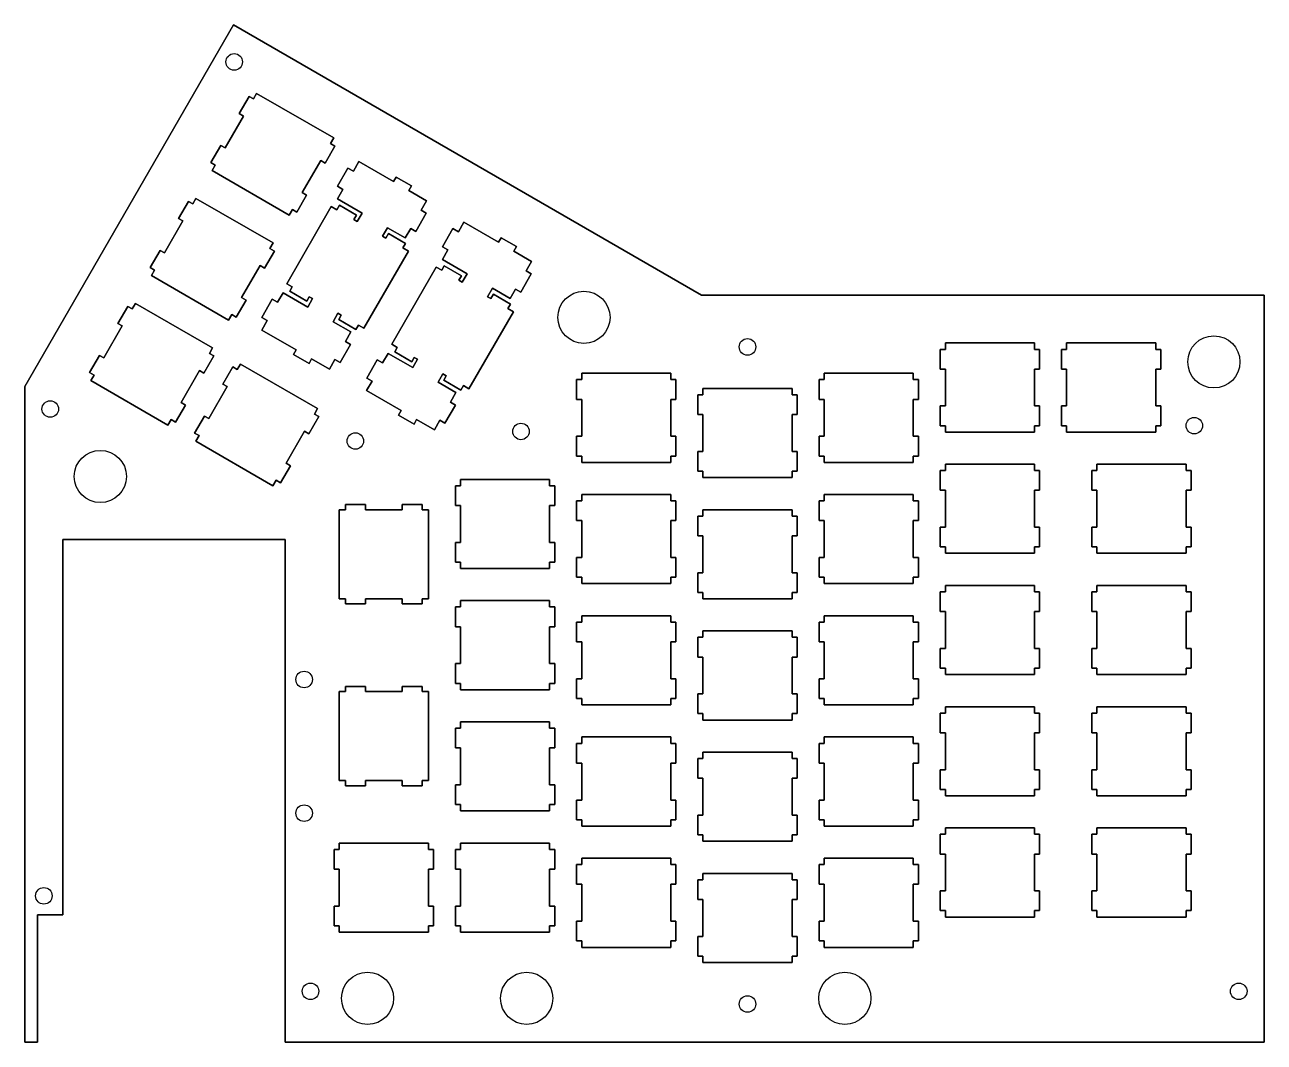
# Model space of a CAD drawing. Header units: millimetres. Extents: x -401 to 1, y -157 to 3.
# Drawn here: x -193.9 to 0.9, y -156.9 to 3 of the extents above; entities that cross this region are included whole.
import ezdxf

# ---------------------------------------------------------------- set-up
doc = ezdxf.new("R2010")
doc.units = ezdxf.units.MM
doc.layers.get('0').update_dxf_attribs({"linetype": 'CONTINUOUS'})

msp = doc.modelspace()

# ---------------------------------------------------------------- linework, layer by layer
for points in [[(-191.8672, -156.896), (-191.8672, -136.896), (-187.8672, -136.896), (-187.8672, -77.9065), (-152.97, -77.9065), (-152.97, -156.896), (0.9058, -156.896), (0.9058, -39.5012), (-87.4979, -39.5012), (-161.0591, 2.97), (-193.8672, -53.8551), (-193.8672, -156.896)], [(-152.97, -77.9065), (-187.8672, -77.9065), (-187.8672, -136.896), (-191.8672, -136.896), (-191.8672, -156.896), (-193.8672, -156.896), (-193.8672, -53.8551), (-161.0591, 2.97), (-87.4979, -39.5012), (0.9058, -39.5012), (0.9058, -156.896), (-152.97, -156.896)], [(-157.438, -7.8107), (-145.314, -14.8112), (-145.813, -15.6779), (-145.12, -16.0776), (-146.67, -18.762), (-147.363, -18.361), (-150.264, -23.3839), (-149.571, -23.7849), (-151.12, -26.4694), (-151.813, -26.0697), (-152.313, -26.9351), (-164.439, -19.9361), (-163.938, -19.0693), (-164.63, -18.6697), (-163.081, -15.9839), (-162.388, -16.3849), (-159.489, -11.3619), (-160.181, -10.9609), (-158.63, -8.2779), (-157.938, -8.6775)], [(-145.314, -14.8112), (-157.438, -7.8107), (-157.938, -8.6775), (-158.63, -8.2779), (-160.181, -10.9609), (-159.489, -11.3619), (-162.388, -16.3849), (-163.081, -15.9839), (-164.63, -18.6697), (-163.938, -19.0693), (-164.439, -19.9361), (-152.313, -26.9351), (-151.813, -26.0697), (-151.12, -26.4694), (-149.571, -23.7849), (-150.264, -23.3839), (-147.363, -18.361), (-146.67, -18.762), (-145.12, -16.0776), (-145.813, -15.6779)], [(-141.366, -18.5333), (-135.937, -21.6683), (-135.523, -20.9544), (-133.098, -22.3545), (-133.511, -23.0684), (-130.714, -24.6834), (-131.577, -26.1772), (-130.78, -26.6375), (-132.43, -29.4955), (-133.226, -29.0353), (-134.09, -30.5291), (-136.886, -28.914), (-137.65, -30.2355), (-137.13, -30.536), (-136.729, -29.8428), (-134.045, -31.3931), (-134.444, -32.0849), (-133.579, -32.5851), (-140.578, -44.7089), (-141.444, -44.2087), (-141.844, -44.9019), (-144.53, -43.3532), (-144.129, -42.66), (-144.648, -42.3594), (-145.412, -43.6809), (-142.615, -45.2949), (-143.476, -46.7886), (-142.679, -47.2489), (-144.329, -50.1068), (-145.127, -49.6464), (-145.989, -51.1404), (-148.787, -49.5254), (-149.199, -50.2405), (-151.624, -48.8403), (-151.212, -48.1252), (-156.641, -44.9901), (-155.779, -43.4964), (-156.628, -43.0057), (-154.977, -40.1479), (-154.128, -40.6382), (-153.267, -39.146), (-149.396, -41.3798), (-148.632, -40.0597), (-149.152, -39.7591), (-149.553, -40.4523), (-152.236, -38.9019), (-151.836, -38.209), (-152.703, -37.7102), (-145.703, -25.586), (-144.836, -26.0849), (-144.436, -25.3917), (-141.752, -26.942), (-142.153, -27.6365), (-141.633, -27.9356), (-140.87, -26.614), (-144.741, -24.3789), (-143.878, -22.8851), (-144.727, -22.3959), (-143.077, -19.5378), (-142.229, -20.027)], [(-135.937, -21.6683), (-141.366, -18.5333), (-142.229, -20.027), (-143.077, -19.5378), (-144.727, -22.3959), (-143.878, -22.8851), (-144.741, -24.3789), (-140.87, -26.614), (-141.633, -27.9356), (-142.153, -27.6365), (-141.752, -26.942), (-144.436, -25.3917), (-144.836, -26.0849), (-145.703, -25.586), (-152.703, -37.7102), (-151.836, -38.209), (-152.236, -38.9019), (-149.553, -40.4523), (-149.152, -39.7591), (-148.632, -40.0597), (-149.396, -41.3798), (-153.267, -39.146), (-154.128, -40.6382), (-154.977, -40.1479), (-156.628, -43.0057), (-155.779, -43.4964), (-156.641, -44.9901), (-151.212, -48.1252), (-151.624, -48.8403), (-149.199, -50.2405), (-148.787, -49.5254), (-145.989, -51.1404), (-145.127, -49.6464), (-144.329, -50.1068), (-142.679, -47.2489), (-143.476, -46.7886), (-142.615, -45.2949), (-145.412, -43.6809), (-144.648, -42.3594), (-144.129, -42.66), (-144.53, -43.3532), (-141.844, -44.9019), (-141.444, -44.2087), (-140.578, -44.7089), (-133.579, -32.5851), (-134.444, -32.0849), (-134.045, -31.3931), (-136.729, -29.8428), (-137.13, -30.536), (-137.65, -30.2355), (-136.886, -28.914), (-134.09, -30.5291), (-133.226, -29.0353), (-132.43, -29.4955), (-130.78, -26.6375), (-131.577, -26.1772), (-130.714, -24.6834), (-133.511, -23.0684), (-133.098, -22.3545), (-135.523, -20.9544)], [(-166.963, -24.3086), (-154.839, -31.309), (-155.338, -32.1744), (-154.645, -32.5741), (-156.195, -35.2599), (-156.888, -34.8589), (-159.789, -39.8819), (-159.096, -40.283), (-160.645, -42.9673), (-161.338, -42.5676), (-161.838, -43.4329), (-173.964, -36.4338), (-173.463, -35.5671), (-174.155, -35.1675), (-172.606, -32.4817), (-171.913, -32.8827), (-169.014, -27.8598), (-169.706, -27.4588), (-168.155, -24.7744), (-167.463, -25.174)], [(-154.839, -31.309), (-166.963, -24.3086), (-167.463, -25.174), (-168.155, -24.7744), (-169.706, -27.4588), (-169.014, -27.8598), (-171.913, -32.8827), (-172.606, -32.4817), (-174.155, -35.1675), (-173.463, -35.5671), (-173.964, -36.4338), (-161.838, -43.4329), (-161.338, -42.5676), (-160.645, -42.9673), (-159.096, -40.283), (-159.789, -39.8819), (-156.888, -34.8589), (-156.195, -35.2599), (-154.645, -32.5741), (-155.338, -32.1744)], [(-124.868, -28.0583), (-119.439, -31.1933), (-119.025, -30.4794), (-116.601, -31.8795), (-117.013, -32.5934), (-114.216, -34.2084), (-115.079, -35.7022), (-114.282, -36.1625), (-115.933, -39.0204), (-116.728, -38.5604), (-117.592, -40.054), (-120.388, -38.439), (-121.152, -39.7605), (-120.632, -40.0611), (-120.231, -39.3679), (-117.547, -40.918), (-117.946, -41.6098), (-117.081, -42.11), (-124.08, -54.2339), (-124.947, -53.7337), (-125.347, -54.4269), (-128.032, -52.8782), (-127.631, -52.185), (-128.151, -51.8844), (-128.914, -53.2059), (-126.115, -54.8199), (-126.978, -56.3136), (-126.183, -56.7739), (-127.832, -59.6318), (-128.629, -59.1714), (-129.492, -60.6654), (-132.289, -59.0504), (-132.701, -59.7655), (-135.125, -58.3653), (-134.713, -57.6502), (-140.144, -54.5151), (-139.281, -53.0214), (-140.13, -52.5307), (-138.479, -49.6729), (-137.63, -50.1632), (-136.769, -48.671), (-132.898, -50.9048), (-132.135, -49.5847), (-132.654, -49.2841), (-133.055, -49.9773), (-135.739, -48.4269), (-135.34, -47.734), (-136.205, -47.2352), (-129.205, -35.111), (-128.339, -35.6097), (-127.94, -34.9167), (-125.254, -36.467), (-125.655, -37.1602), (-125.136, -37.4608), (-124.372, -36.1389), (-128.243, -33.9039), (-127.38, -32.4101), (-128.229, -31.9209), (-126.58, -29.0628), (-125.731, -29.552)], [(-119.439, -31.1933), (-124.868, -28.0583), (-125.731, -29.552), (-126.58, -29.0628), (-128.229, -31.9209), (-127.38, -32.4101), (-128.243, -33.9039), (-124.372, -36.1389), (-125.136, -37.4608), (-125.655, -37.1602), (-125.254, -36.467), (-127.94, -34.9167), (-128.339, -35.6097), (-129.205, -35.111), (-136.205, -47.2352), (-135.34, -47.734), (-135.739, -48.4269), (-133.055, -49.9773), (-132.654, -49.2841), (-132.135, -49.5847), (-132.898, -50.9048), (-136.769, -48.671), (-137.63, -50.1632), (-138.479, -49.6729), (-140.13, -52.5307), (-139.281, -53.0214), (-140.144, -54.5151), (-134.713, -57.6502), (-135.125, -58.3653), (-132.701, -59.7655), (-132.289, -59.0504), (-129.492, -60.6654), (-128.629, -59.1714), (-127.832, -59.6318), (-126.183, -56.7739), (-126.978, -56.3136), (-126.115, -54.8199), (-128.914, -53.2059), (-128.151, -51.8844), (-127.631, -52.185), (-128.032, -52.8782), (-125.347, -54.4269), (-124.947, -53.7337), (-124.08, -54.2339), (-117.081, -42.11), (-117.946, -41.6098), (-117.547, -40.918), (-120.231, -39.3679), (-120.632, -40.0611), (-121.152, -39.7605), (-120.388, -38.439), (-117.592, -40.054), (-116.728, -38.5604), (-115.933, -39.0204), (-114.282, -36.1625), (-115.079, -35.7022), (-114.216, -34.2084), (-117.013, -32.5934), (-116.601, -31.8795), (-119.025, -30.4794)], [(-176.488, -40.8065), (-164.364, -47.807), (-164.863, -48.6724), (-164.17, -49.0721), (-165.72, -51.7578), (-166.413, -51.3567), (-169.314, -56.3809), (-168.621, -56.7806), (-170.17, -59.4653), (-170.863, -59.0656), (-171.363, -59.9309), (-183.489, -52.9318), (-182.988, -52.0651), (-183.68, -51.6654), (-182.131, -48.9811), (-181.438, -49.3808), (-178.539, -44.3576), (-179.231, -43.9579), (-177.68, -41.2722), (-176.988, -41.6719)], [(-164.364, -47.807), (-176.488, -40.8065), (-176.988, -41.6719), (-177.68, -41.2722), (-179.231, -43.9579), (-178.539, -44.3576), (-181.438, -49.3808), (-182.131, -48.9811), (-183.68, -51.6654), (-182.988, -52.0651), (-183.489, -52.9318), (-171.363, -59.9309), (-170.863, -59.0656), (-170.17, -59.4653), (-168.621, -56.7806), (-169.314, -56.3809), (-166.413, -51.3567), (-165.72, -51.7578), (-164.17, -49.0721), (-164.863, -48.6724)], [(-35.1937, -47.027), (-35.1937, -48.0261), (-34.3945, -48.0261), (-34.3945, -51.1267), (-35.1937, -51.1267), (-35.1937, -56.9267), (-34.3945, -56.9267), (-34.3945, -60.0258), (-35.1937, -60.0258), (-35.1937, -61.0263), (-49.1931, -61.0263), (-49.1931, -60.0258), (-49.9939, -60.0258), (-49.9939, -56.9267), (-49.1931, -56.9267), (-49.1931, -51.1267), (-49.9939, -51.1267), (-49.9939, -48.0261), (-49.1931, -48.0261), (-49.1931, -47.027)], [(-35.1937, -48.0261), (-35.1937, -47.027), (-49.1931, -47.027), (-49.1931, -48.0261), (-49.9939, -48.0261), (-49.9939, -51.1267), (-49.1931, -51.1267), (-49.1931, -56.9267), (-49.9939, -56.9267), (-49.9939, -60.0258), (-49.1931, -60.0258), (-49.1931, -61.0263), (-35.1937, -61.0263), (-35.1937, -60.0258), (-34.3945, -60.0258), (-34.3945, -56.9267), (-35.1937, -56.9267), (-35.1937, -51.1267), (-34.3945, -51.1267), (-34.3945, -48.0261)], [(-16.1437, -47.027), (-16.1437, -48.0261), (-15.3431, -48.0261), (-15.3431, -51.1267), (-16.1437, -51.1267), (-16.1437, -56.9267), (-15.3431, -56.9267), (-15.3431, -60.0258), (-16.1437, -60.0258), (-16.1437, -61.0263), (-30.1446, -61.0263), (-30.1446, -60.0258), (-30.9438, -60.0258), (-30.9438, -56.9267), (-30.1446, -56.9267), (-30.1446, -51.1267), (-30.9438, -51.1267), (-30.9438, -48.0261), (-30.1446, -48.0261), (-30.1446, -47.027)], [(-16.1437, -48.0261), (-16.1437, -47.027), (-30.1446, -47.027), (-30.1446, -48.0261), (-30.9438, -48.0261), (-30.9438, -51.1267), (-30.1446, -51.1267), (-30.1446, -56.9267), (-30.9438, -56.9267), (-30.9438, -60.0258), (-30.1446, -60.0258), (-30.1446, -61.0263), (-16.1437, -61.0263), (-16.1437, -60.0258), (-15.3431, -60.0258), (-15.3431, -56.9267), (-16.1437, -56.9267), (-16.1437, -51.1267), (-15.3431, -51.1267), (-15.3431, -48.0261)], [(-159.99, -50.3315), (-147.865, -57.332), (-148.365, -58.1974), (-147.673, -58.5971), (-149.224, -61.2828), (-149.915, -60.8817), (-152.816, -65.9059), (-152.123, -66.3056), (-153.673, -68.9903), (-154.365, -68.5906), (-154.865, -69.4559), (-166.991, -62.4568), (-166.49, -61.5901), (-167.184, -61.1904), (-165.633, -58.5061), (-164.94, -58.9058), (-162.041, -53.8826), (-162.734, -53.4829), (-161.183, -50.7972), (-160.491, -51.1969)], [(-147.865, -57.332), (-159.99, -50.3315), (-160.491, -51.1969), (-161.183, -50.7972), (-162.734, -53.4829), (-162.041, -53.8826), (-164.94, -58.9058), (-165.633, -58.5061), (-167.184, -61.1904), (-166.49, -61.5901), (-166.991, -62.4568), (-154.865, -69.4559), (-154.365, -68.5906), (-153.673, -68.9903), (-152.123, -66.3056), (-152.816, -65.9059), (-149.915, -60.8817), (-149.224, -61.2828), (-147.673, -58.5971), (-148.365, -58.1974)], [(-92.3452, -51.7881), (-92.3452, -52.7886), (-91.5444, -52.7886), (-91.5444, -55.8878), (-92.3452, -55.8878), (-92.3452, -61.6878), (-91.5444, -61.6878), (-91.5444, -64.7883), (-92.3452, -64.7883), (-92.3452, -65.7888), (-106.345, -65.7888), (-106.345, -64.7883), (-107.144, -64.7883), (-107.144, -61.6878), (-106.345, -61.6878), (-106.345, -55.8878), (-107.144, -55.8878), (-107.144, -52.7886), (-106.345, -52.7886), (-106.345, -51.7881)], [(-92.3452, -52.7886), (-92.3452, -51.7881), (-106.345, -51.7881), (-106.345, -52.7886), (-107.144, -52.7886), (-107.144, -55.8878), (-106.345, -55.8878), (-106.345, -61.6878), (-107.144, -61.6878), (-107.144, -64.7883), (-106.345, -64.7883), (-106.345, -65.7888), (-92.3452, -65.7888), (-92.3452, -64.7883), (-91.5444, -64.7883), (-91.5444, -61.6878), (-92.3452, -61.6878), (-92.3452, -55.8878), (-91.5444, -55.8878), (-91.5444, -52.7886)], [(-54.2452, -51.7881), (-54.2452, -52.7886), (-53.4444, -52.7886), (-53.4444, -55.8878), (-54.2452, -55.8878), (-54.2452, -61.6878), (-53.4444, -61.6878), (-53.4444, -64.7883), (-54.2452, -64.7883), (-54.2452, -65.7888), (-68.2445, -65.7888), (-68.2445, -64.7883), (-69.0439, -64.7883), (-69.0439, -61.6878), (-68.2445, -61.6878), (-68.2445, -55.8878), (-69.0439, -55.8878), (-69.0439, -52.7886), (-68.2445, -52.7886), (-68.2445, -51.7881)], [(-54.2452, -52.7886), (-54.2452, -51.7881), (-68.2445, -51.7881), (-68.2445, -52.7886), (-69.0439, -52.7886), (-69.0439, -55.8878), (-68.2445, -55.8878), (-68.2445, -61.6878), (-69.0439, -61.6878), (-69.0439, -64.7883), (-68.2445, -64.7883), (-68.2445, -65.7888), (-54.2452, -65.7888), (-54.2452, -64.7883), (-53.4444, -64.7883), (-53.4444, -61.6878), (-54.2452, -61.6878), (-54.2452, -55.8878), (-53.4444, -55.8878), (-53.4444, -52.7886)], [(-73.2952, -54.1694), (-73.2952, -55.1699), (-72.4944, -55.1699), (-72.4944, -58.269), (-73.2952, -58.269), (-73.2952, -64.0704), (-72.4944, -64.0704), (-72.4944, -67.1696), (-73.2952, -67.1696), (-73.2952, -68.1687), (-87.2945, -68.1687), (-87.2945, -67.1696), (-88.0939, -67.1696), (-88.0939, -64.0704), (-87.2945, -64.0704), (-87.2945, -58.269), (-88.0939, -58.269), (-88.0939, -55.1699), (-87.2945, -55.1699), (-87.2945, -54.1694)], [(-73.2952, -55.1699), (-73.2952, -54.1694), (-87.2945, -54.1694), (-87.2945, -55.1699), (-88.0939, -55.1699), (-88.0939, -58.269), (-87.2945, -58.269), (-87.2945, -64.0704), (-88.0939, -64.0704), (-88.0939, -67.1696), (-87.2945, -67.1696), (-87.2945, -68.1687), (-73.2952, -68.1687), (-73.2952, -67.1696), (-72.4944, -67.1696), (-72.4944, -64.0704), (-73.2952, -64.0704), (-73.2952, -58.269), (-72.4944, -58.269), (-72.4944, -55.1699)], [(-35.1951, -66.077), (-35.1951, -67.0761), (-34.3945, -67.0761), (-34.3945, -70.1767), (-35.1951, -70.1767), (-35.1951, -75.9767), (-34.3945, -75.9767), (-34.3945, -79.0758), (-35.1951, -79.0758), (-35.1951, -80.0763), (-49.1945, -80.0763), (-49.1945, -79.0758), (-49.9939, -79.0758), (-49.9939, -75.9767), (-49.1945, -75.9767), (-49.1945, -70.1767), (-49.9939, -70.1767), (-49.9939, -67.0761), (-49.1945, -67.0761), (-49.1945, -66.077)], [(-35.1951, -67.0761), (-35.1951, -66.077), (-49.1945, -66.077), (-49.1945, -67.0761), (-49.9939, -67.0761), (-49.9939, -70.1767), (-49.1945, -70.1767), (-49.1945, -75.9767), (-49.9939, -75.9767), (-49.9939, -79.0758), (-49.1945, -79.0758), (-49.1945, -80.0763), (-35.1951, -80.0763), (-35.1951, -79.0758), (-34.3945, -79.0758), (-34.3945, -75.9767), (-35.1951, -75.9767), (-35.1951, -70.1767), (-34.3945, -70.1767), (-34.3945, -67.0761)], [(-11.3798, -66.077), (-11.3798, -67.0761), (-10.582, -67.0761), (-10.582, -70.1767), (-11.3798, -70.1767), (-11.3798, -75.9767), (-10.582, -75.9767), (-10.582, -79.0758), (-11.3798, -79.0758), (-11.3798, -80.0763), (-25.3821, -80.0763), (-25.3821, -79.0758), (-26.1813, -79.0758), (-26.1813, -75.9767), (-25.3821, -75.9767), (-25.3821, -70.1767), (-26.1813, -70.1767), (-26.1813, -67.0761), (-25.3821, -67.0761), (-25.3821, -66.077)], [(-11.3798, -67.0761), (-11.3798, -66.077), (-25.3821, -66.077), (-25.3821, -67.0761), (-26.1813, -67.0761), (-26.1813, -70.1767), (-25.3821, -70.1767), (-25.3821, -75.9767), (-26.1813, -75.9767), (-26.1813, -79.0758), (-25.3821, -79.0758), (-25.3821, -80.0763), (-11.3798, -80.0763), (-11.3798, -79.0758), (-10.582, -79.0758), (-10.582, -75.9767), (-11.3798, -75.9767), (-11.3798, -70.1767), (-10.582, -70.1767), (-10.582, -67.0761)], [(-111.395, -68.4569), (-111.395, -69.4574), (-110.594, -69.4574), (-110.594, -72.5579), (-111.395, -72.5579), (-111.395, -78.3579), (-110.594, -78.3579), (-110.594, -81.4571), (-111.395, -81.4571), (-111.395, -82.4576), (-125.395, -82.4576), (-125.395, -81.4571), (-126.194, -81.4571), (-126.194, -78.3579), (-125.395, -78.3579), (-125.395, -72.5579), (-126.194, -72.5579), (-126.194, -69.4574), (-125.395, -69.4574), (-125.395, -68.4569)], [(-111.395, -69.4574), (-111.395, -68.4569), (-125.395, -68.4569), (-125.395, -69.4574), (-126.194, -69.4574), (-126.194, -72.5579), (-125.395, -72.5579), (-125.395, -78.3579), (-126.194, -78.3579), (-126.194, -81.4571), (-125.395, -81.4571), (-125.395, -82.4576), (-111.395, -82.4576), (-111.395, -81.4571), (-110.594, -81.4571), (-110.594, -78.3579), (-111.395, -78.3579), (-111.395, -72.5579), (-110.594, -72.5579), (-110.594, -69.4574)], [(-92.3452, -70.8381), (-92.3452, -71.8386), (-91.5444, -71.8386), (-91.5444, -74.9378), (-92.3452, -74.9378), (-92.3452, -80.7378), (-91.5444, -80.7378), (-91.5444, -83.8383), (-92.3452, -83.8383), (-92.3452, -84.8388), (-106.345, -84.8388), (-106.345, -83.8383), (-107.144, -83.8383), (-107.144, -80.7378), (-106.345, -80.7378), (-106.345, -74.9378), (-107.144, -74.9378), (-107.144, -71.8386), (-106.345, -71.8386), (-106.345, -70.8381)], [(-92.3452, -71.8386), (-92.3452, -70.8381), (-106.345, -70.8381), (-106.345, -71.8386), (-107.144, -71.8386), (-107.144, -74.9378), (-106.345, -74.9378), (-106.345, -80.7378), (-107.144, -80.7378), (-107.144, -83.8383), (-106.345, -83.8383), (-106.345, -84.8388), (-92.3452, -84.8388), (-92.3452, -83.8383), (-91.5444, -83.8383), (-91.5444, -80.7378), (-92.3452, -80.7378), (-92.3452, -74.9378), (-91.5444, -74.9378), (-91.5444, -71.8386)], [(-54.2452, -70.8381), (-54.2452, -71.8386), (-53.4444, -71.8386), (-53.4444, -74.9378), (-54.2452, -74.9378), (-54.2452, -80.7378), (-53.4444, -80.7378), (-53.4444, -83.8383), (-54.2452, -83.8383), (-54.2452, -84.8388), (-68.2445, -84.8388), (-68.2445, -83.8383), (-69.0439, -83.8383), (-69.0439, -80.7378), (-68.2445, -80.7378), (-68.2445, -74.9378), (-69.0439, -74.9378), (-69.0439, -71.8386), (-68.2445, -71.8386), (-68.2445, -70.8381)], [(-54.2452, -71.8386), (-54.2452, -70.8381), (-68.2445, -70.8381), (-68.2445, -71.8386), (-69.0439, -71.8386), (-69.0439, -74.9378), (-68.2445, -74.9378), (-68.2445, -80.7378), (-69.0439, -80.7378), (-69.0439, -83.8383), (-68.2445, -83.8383), (-68.2445, -84.8388), (-54.2452, -84.8388), (-54.2452, -83.8383), (-53.4444, -83.8383), (-53.4444, -80.7378), (-54.2452, -80.7378), (-54.2452, -74.9378), (-53.4444, -74.9378), (-53.4444, -71.8386)], [(-140.345, -72.42), (-140.345, -73.2194), (-134.545, -73.2194), (-134.545, -72.42), (-131.444, -72.42), (-131.444, -73.2194), (-130.445, -73.2194), (-130.445, -87.2187), (-131.444, -87.2187), (-131.444, -88.0195), (-134.545, -88.0195), (-134.545, -87.2187), (-140.345, -87.2187), (-140.345, -88.0195), (-143.444, -88.0195), (-143.444, -87.2187), (-144.445, -87.2187), (-144.445, -73.2194), (-143.444, -73.2194), (-143.444, -72.42)], [(-140.345, -73.2194), (-140.345, -72.42), (-143.444, -72.42), (-143.444, -73.2194), (-144.445, -73.2194), (-144.445, -87.2187), (-143.444, -87.2187), (-143.444, -88.0195), (-140.345, -88.0195), (-140.345, -87.2187), (-134.545, -87.2187), (-134.545, -88.0195), (-131.444, -88.0195), (-131.444, -87.2187), (-130.445, -87.2187), (-130.445, -73.2194), (-131.444, -73.2194), (-131.444, -72.42), (-134.545, -72.42), (-134.545, -73.2194)], [(-73.2952, -73.2194), (-73.2952, -74.2199), (-72.4944, -74.2199), (-72.4944, -77.319), (-73.2952, -77.319), (-73.2952, -83.119), (-72.4944, -83.119), (-72.4944, -86.2196), (-73.2952, -86.2196), (-73.2952, -87.2187), (-87.2945, -87.2187), (-87.2945, -86.2196), (-88.0939, -86.2196), (-88.0939, -83.119), (-87.2945, -83.119), (-87.2945, -77.319), (-88.0939, -77.319), (-88.0939, -74.2199), (-87.2945, -74.2199), (-87.2945, -73.2194)], [(-73.2952, -74.2199), (-73.2952, -73.2194), (-87.2945, -73.2194), (-87.2945, -74.2199), (-88.0939, -74.2199), (-88.0939, -77.319), (-87.2945, -77.319), (-87.2945, -83.119), (-88.0939, -83.119), (-88.0939, -86.2196), (-87.2945, -86.2196), (-87.2945, -87.2187), (-73.2952, -87.2187), (-73.2952, -86.2196), (-72.4944, -86.2196), (-72.4944, -83.119), (-73.2952, -83.119), (-73.2952, -77.319), (-72.4944, -77.319), (-72.4944, -74.2199)], [(-35.1951, -85.127), (-35.1951, -86.1261), (-34.3945, -86.1261), (-34.3945, -89.2267), (-35.1951, -89.2267), (-35.1951, -95.0267), (-34.3945, -95.0267), (-34.3945, -98.1258), (-35.1951, -98.1258), (-35.1951, -99.1263), (-49.1945, -99.1263), (-49.1945, -98.1258), (-49.9939, -98.1258), (-49.9939, -95.0267), (-49.1945, -95.0267), (-49.1945, -89.2267), (-49.9939, -89.2267), (-49.9939, -86.1261), (-49.1945, -86.1261), (-49.1945, -85.127)], [(-35.1951, -86.1261), (-35.1951, -85.127), (-49.1945, -85.127), (-49.1945, -86.1261), (-49.9939, -86.1261), (-49.9939, -89.2267), (-49.1945, -89.2267), (-49.1945, -95.0267), (-49.9939, -95.0267), (-49.9939, -98.1258), (-49.1945, -98.1258), (-49.1945, -99.1263), (-35.1951, -99.1263), (-35.1951, -98.1258), (-34.3945, -98.1258), (-34.3945, -95.0267), (-35.1951, -95.0267), (-35.1951, -89.2267), (-34.3945, -89.2267), (-34.3945, -86.1261)], [(-11.3798, -85.127), (-11.3798, -86.1261), (-10.582, -86.1261), (-10.582, -89.2267), (-11.3798, -89.2267), (-11.3798, -95.0267), (-10.582, -95.0267), (-10.582, -98.1258), (-11.3798, -98.1258), (-11.3798, -99.1263), (-25.3821, -99.1263), (-25.3821, -98.1258), (-26.1813, -98.1258), (-26.1813, -95.0267), (-25.3821, -95.0267), (-25.3821, -89.2267), (-26.1813, -89.2267), (-26.1813, -86.1261), (-25.3821, -86.1261), (-25.3821, -85.127)], [(-11.3798, -86.1261), (-11.3798, -85.127), (-25.3821, -85.127), (-25.3821, -86.1261), (-26.1813, -86.1261), (-26.1813, -89.2267), (-25.3821, -89.2267), (-25.3821, -95.0267), (-26.1813, -95.0267), (-26.1813, -98.1258), (-25.3821, -98.1258), (-25.3821, -99.1263), (-11.3798, -99.1263), (-11.3798, -98.1258), (-10.582, -98.1258), (-10.582, -95.0267), (-11.3798, -95.0267), (-11.3798, -89.2267), (-10.582, -89.2267), (-10.582, -86.1261)], [(-111.395, -87.5069), (-111.395, -88.5074), (-110.594, -88.5074), (-110.594, -91.6079), (-111.395, -91.6079), (-111.395, -97.4079), (-110.594, -97.4079), (-110.594, -100.507), (-111.395, -100.507), (-111.395, -101.508), (-125.395, -101.508), (-125.395, -100.507), (-126.194, -100.507), (-126.194, -97.4079), (-125.395, -97.4079), (-125.395, -91.6079), (-126.194, -91.6079), (-126.194, -88.5074), (-125.395, -88.5074), (-125.395, -87.5069)], [(-111.395, -88.5074), (-111.395, -87.5069), (-125.395, -87.5069), (-125.395, -88.5074), (-126.194, -88.5074), (-126.194, -91.6079), (-125.395, -91.6079), (-125.395, -97.4079), (-126.194, -97.4079), (-126.194, -100.507), (-125.395, -100.507), (-125.395, -101.508), (-111.395, -101.508), (-111.395, -100.507), (-110.594, -100.507), (-110.594, -97.4079), (-111.395, -97.4079), (-111.395, -91.6079), (-110.594, -91.6079), (-110.594, -88.5074)], [(-92.3452, -89.8881), (-92.3452, -90.8886), (-91.5444, -90.8886), (-91.5444, -93.9878), (-92.3452, -93.9878), (-92.3452, -99.7878), (-91.5444, -99.7878), (-91.5444, -102.888), (-92.3452, -102.888), (-92.3452, -103.889), (-106.345, -103.889), (-106.345, -102.888), (-107.144, -102.888), (-107.144, -99.7878), (-106.345, -99.7878), (-106.345, -93.9878), (-107.144, -93.9878), (-107.144, -90.8886), (-106.345, -90.8886), (-106.345, -89.8881)], [(-92.3452, -90.8886), (-92.3452, -89.8881), (-106.345, -89.8881), (-106.345, -90.8886), (-107.144, -90.8886), (-107.144, -93.9878), (-106.345, -93.9878), (-106.345, -99.7878), (-107.144, -99.7878), (-107.144, -102.888), (-106.345, -102.888), (-106.345, -103.889), (-92.3452, -103.889), (-92.3452, -102.888), (-91.5444, -102.888), (-91.5444, -99.7878), (-92.3452, -99.7878), (-92.3452, -93.9878), (-91.5444, -93.9878), (-91.5444, -90.8886)], [(-54.2452, -89.8881), (-54.2452, -90.8886), (-53.4444, -90.8886), (-53.4444, -93.9878), (-54.2452, -93.9878), (-54.2452, -99.7878), (-53.4444, -99.7878), (-53.4444, -102.888), (-54.2452, -102.888), (-54.2452, -103.889), (-68.2445, -103.889), (-68.2445, -102.888), (-69.0439, -102.888), (-69.0439, -99.7878), (-68.2445, -99.7878), (-68.2445, -93.9878), (-69.0439, -93.9878), (-69.0439, -90.8886), (-68.2445, -90.8886), (-68.2445, -89.8881)], [(-54.2452, -90.8886), (-54.2452, -89.8881), (-68.2445, -89.8881), (-68.2445, -90.8886), (-69.0439, -90.8886), (-69.0439, -93.9878), (-68.2445, -93.9878), (-68.2445, -99.7878), (-69.0439, -99.7878), (-69.0439, -102.888), (-68.2445, -102.888), (-68.2445, -103.889), (-54.2452, -103.889), (-54.2452, -102.888), (-53.4444, -102.888), (-53.4444, -99.7878), (-54.2452, -99.7878), (-54.2452, -93.9878), (-53.4444, -93.9878), (-53.4444, -90.8886)], [(-73.2952, -92.2694), (-73.2952, -93.2699), (-72.4944, -93.2699), (-72.4944, -96.369), (-73.2952, -96.369), (-73.2952, -102.169), (-72.4944, -102.169), (-72.4944, -105.27), (-73.2952, -105.27), (-73.2952, -106.269), (-87.2945, -106.269), (-87.2945, -105.27), (-88.0939, -105.27), (-88.0939, -102.169), (-87.2945, -102.169), (-87.2945, -96.369), (-88.0939, -96.369), (-88.0939, -93.2699), (-87.2945, -93.2699), (-87.2945, -92.2694)], [(-73.2952, -93.2699), (-73.2952, -92.2694), (-87.2945, -92.2694), (-87.2945, -93.2699), (-88.0939, -93.2699), (-88.0939, -96.369), (-87.2945, -96.369), (-87.2945, -102.169), (-88.0939, -102.169), (-88.0939, -105.27), (-87.2945, -105.27), (-87.2945, -106.269), (-73.2952, -106.269), (-73.2952, -105.27), (-72.4944, -105.27), (-72.4944, -102.169), (-73.2952, -102.169), (-73.2952, -96.369), (-72.4944, -96.369), (-72.4944, -93.2699)], [(-140.345, -100.995), (-140.345, -101.794), (-134.545, -101.794), (-134.545, -100.995), (-131.444, -100.995), (-131.444, -101.794), (-130.445, -101.794), (-130.445, -115.794), (-131.444, -115.794), (-131.444, -116.594), (-134.545, -116.594), (-134.545, -115.794), (-140.345, -115.794), (-140.345, -116.594), (-143.444, -116.594), (-143.444, -115.794), (-144.445, -115.794), (-144.445, -101.794), (-143.444, -101.794), (-143.444, -100.995)], [(-140.345, -101.794), (-140.345, -100.995), (-143.444, -100.995), (-143.444, -101.794), (-144.445, -101.794), (-144.445, -115.794), (-143.444, -115.794), (-143.444, -116.594), (-140.345, -116.594), (-140.345, -115.794), (-134.545, -115.794), (-134.545, -116.594), (-131.444, -116.594), (-131.444, -115.794), (-130.445, -115.794), (-130.445, -101.794), (-131.444, -101.794), (-131.444, -100.995), (-134.545, -100.995), (-134.545, -101.794)], [(-35.1951, -104.177), (-35.1951, -105.176), (-34.3945, -105.176), (-34.3945, -108.277), (-35.1951, -108.277), (-35.1951, -114.077), (-34.3945, -114.077), (-34.3945, -117.176), (-35.1951, -117.176), (-35.1951, -118.176), (-49.1945, -118.176), (-49.1945, -117.176), (-49.9939, -117.176), (-49.9939, -114.077), (-49.1945, -114.077), (-49.1945, -108.277), (-49.9939, -108.277), (-49.9939, -105.176), (-49.1945, -105.176), (-49.1945, -104.177)], [(-35.1951, -105.176), (-35.1951, -104.177), (-49.1945, -104.177), (-49.1945, -105.176), (-49.9939, -105.176), (-49.9939, -108.277), (-49.1945, -108.277), (-49.1945, -114.077), (-49.9939, -114.077), (-49.9939, -117.176), (-49.1945, -117.176), (-49.1945, -118.176), (-35.1951, -118.176), (-35.1951, -117.176), (-34.3945, -117.176), (-34.3945, -114.077), (-35.1951, -114.077), (-35.1951, -108.277), (-34.3945, -108.277), (-34.3945, -105.176)], [(-11.3798, -104.177), (-11.3798, -105.176), (-10.582, -105.176), (-10.582, -108.277), (-11.3798, -108.277), (-11.3798, -114.077), (-10.582, -114.077), (-10.582, -117.176), (-11.3798, -117.176), (-11.3798, -118.176), (-25.3821, -118.176), (-25.3821, -117.176), (-26.1813, -117.176), (-26.1813, -114.077), (-25.3821, -114.077), (-25.3821, -108.277), (-26.1813, -108.277), (-26.1813, -105.176), (-25.3821, -105.176), (-25.3821, -104.177)], [(-11.3798, -105.176), (-11.3798, -104.177), (-25.3821, -104.177), (-25.3821, -105.176), (-26.1813, -105.176), (-26.1813, -108.277), (-25.3821, -108.277), (-25.3821, -114.077), (-26.1813, -114.077), (-26.1813, -117.176), (-25.3821, -117.176), (-25.3821, -118.176), (-11.3798, -118.176), (-11.3798, -117.176), (-10.582, -117.176), (-10.582, -114.077), (-11.3798, -114.077), (-11.3798, -108.277), (-10.582, -108.277), (-10.582, -105.176)], [(-111.395, -106.557), (-111.395, -107.557), (-110.594, -107.557), (-110.594, -110.658), (-111.395, -110.658), (-111.395, -116.458), (-110.594, -116.458), (-110.594, -119.557), (-111.395, -119.557), (-111.395, -120.558), (-125.395, -120.558), (-125.395, -119.557), (-126.194, -119.557), (-126.194, -116.458), (-125.395, -116.458), (-125.395, -110.658), (-126.194, -110.658), (-126.194, -107.557), (-125.395, -107.557), (-125.395, -106.557)], [(-111.395, -107.557), (-111.395, -106.557), (-125.395, -106.557), (-125.395, -107.557), (-126.194, -107.557), (-126.194, -110.658), (-125.395, -110.658), (-125.395, -116.458), (-126.194, -116.458), (-126.194, -119.557), (-125.395, -119.557), (-125.395, -120.558), (-111.395, -120.558), (-111.395, -119.557), (-110.594, -119.557), (-110.594, -116.458), (-111.395, -116.458), (-111.395, -110.658), (-110.594, -110.658), (-110.594, -107.557)], [(-92.3452, -108.938), (-92.3452, -109.939), (-91.5444, -109.939), (-91.5444, -113.038), (-92.3452, -113.038), (-92.3452, -118.838), (-91.5444, -118.838), (-91.5444, -121.938), (-92.3452, -121.938), (-92.3452, -122.939), (-106.345, -122.939), (-106.345, -121.938), (-107.144, -121.938), (-107.144, -118.838), (-106.345, -118.838), (-106.345, -113.038), (-107.144, -113.038), (-107.144, -109.939), (-106.345, -109.939), (-106.345, -108.938)], [(-92.3452, -109.939), (-92.3452, -108.938), (-106.345, -108.938), (-106.345, -109.939), (-107.144, -109.939), (-107.144, -113.038), (-106.345, -113.038), (-106.345, -118.838), (-107.144, -118.838), (-107.144, -121.938), (-106.345, -121.938), (-106.345, -122.939), (-92.3452, -122.939), (-92.3452, -121.938), (-91.5444, -121.938), (-91.5444, -118.838), (-92.3452, -118.838), (-92.3452, -113.038), (-91.5444, -113.038), (-91.5444, -109.939)], [(-54.2452, -108.938), (-54.2452, -109.939), (-53.4444, -109.939), (-53.4444, -113.038), (-54.2452, -113.038), (-54.2452, -118.838), (-53.4444, -118.838), (-53.4444, -121.938), (-54.2452, -121.938), (-54.2452, -122.939), (-68.2445, -122.939), (-68.2445, -121.938), (-69.0439, -121.938), (-69.0439, -118.838), (-68.2445, -118.838), (-68.2445, -113.038), (-69.0439, -113.038), (-69.0439, -109.939), (-68.2445, -109.939), (-68.2445, -108.938)], [(-54.2452, -109.939), (-54.2452, -108.938), (-68.2445, -108.938), (-68.2445, -109.939), (-69.0439, -109.939), (-69.0439, -113.038), (-68.2445, -113.038), (-68.2445, -118.838), (-69.0439, -118.838), (-69.0439, -121.938), (-68.2445, -121.938), (-68.2445, -122.939), (-54.2452, -122.939), (-54.2452, -121.938), (-53.4444, -121.938), (-53.4444, -118.838), (-54.2452, -118.838), (-54.2452, -113.038), (-53.4444, -113.038), (-53.4444, -109.939)], [(-73.2952, -111.319), (-73.2952, -112.32), (-72.4944, -112.32), (-72.4944, -115.419), (-73.2952, -115.419), (-73.2952, -121.219), (-72.4944, -121.219), (-72.4944, -124.32), (-73.2952, -124.32), (-73.2952, -125.319), (-87.2945, -125.319), (-87.2945, -124.32), (-88.0939, -124.32), (-88.0939, -121.219), (-87.2945, -121.219), (-87.2945, -115.419), (-88.0939, -115.419), (-88.0939, -112.32), (-87.2945, -112.32), (-87.2945, -111.319)], [(-73.2952, -112.32), (-73.2952, -111.319), (-87.2945, -111.319), (-87.2945, -112.32), (-88.0939, -112.32), (-88.0939, -115.419), (-87.2945, -115.419), (-87.2945, -121.219), (-88.0939, -121.219), (-88.0939, -124.32), (-87.2945, -124.32), (-87.2945, -125.319), (-73.2952, -125.319), (-73.2952, -124.32), (-72.4944, -124.32), (-72.4944, -121.219), (-73.2952, -121.219), (-73.2952, -115.419), (-72.4944, -115.419), (-72.4944, -112.32)], [(-35.1951, -123.227), (-35.1951, -124.226), (-34.3945, -124.226), (-34.3945, -127.327), (-35.1951, -127.327), (-35.1951, -133.127), (-34.3945, -133.127), (-34.3945, -136.226), (-35.1951, -136.226), (-35.1951, -137.226), (-49.1945, -137.226), (-49.1945, -136.226), (-49.9939, -136.226), (-49.9939, -133.127), (-49.1945, -133.127), (-49.1945, -127.327), (-49.9939, -127.327), (-49.9939, -124.226), (-49.1945, -124.226), (-49.1945, -123.227)], [(-35.1951, -124.226), (-35.1951, -123.227), (-49.1945, -123.227), (-49.1945, -124.226), (-49.9939, -124.226), (-49.9939, -127.327), (-49.1945, -127.327), (-49.1945, -133.127), (-49.9939, -133.127), (-49.9939, -136.226), (-49.1945, -136.226), (-49.1945, -137.226), (-35.1951, -137.226), (-35.1951, -136.226), (-34.3945, -136.226), (-34.3945, -133.127), (-35.1951, -133.127), (-35.1951, -127.327), (-34.3945, -127.327), (-34.3945, -124.226)], [(-11.3798, -123.227), (-11.3798, -124.226), (-10.582, -124.226), (-10.582, -127.327), (-11.3798, -127.327), (-11.3798, -133.127), (-10.582, -133.127), (-10.582, -136.226), (-11.3798, -136.226), (-11.3798, -137.226), (-25.3821, -137.226), (-25.3821, -136.226), (-26.1813, -136.226), (-26.1813, -133.127), (-25.3821, -133.127), (-25.3821, -127.327), (-26.1813, -127.327), (-26.1813, -124.226), (-25.3821, -124.226), (-25.3821, -123.227)], [(-11.3798, -124.226), (-11.3798, -123.227), (-25.3821, -123.227), (-25.3821, -124.226), (-26.1813, -124.226), (-26.1813, -127.327), (-25.3821, -127.327), (-25.3821, -133.127), (-26.1813, -133.127), (-26.1813, -136.226), (-25.3821, -136.226), (-25.3821, -137.226), (-11.3798, -137.226), (-11.3798, -136.226), (-10.582, -136.226), (-10.582, -133.127), (-11.3798, -133.127), (-11.3798, -127.327), (-10.582, -127.327), (-10.582, -124.226)], [(-130.445, -125.607), (-130.445, -126.607), (-129.644, -126.607), (-129.644, -129.708), (-130.445, -129.708), (-130.445, -135.508), (-129.644, -135.508), (-129.644, -138.607), (-130.445, -138.607), (-130.445, -139.609), (-144.445, -139.609), (-144.445, -138.607), (-145.244, -138.607), (-145.244, -135.508), (-144.445, -135.508), (-144.445, -129.708), (-145.244, -129.708), (-145.244, -126.607), (-144.445, -126.607), (-144.445, -125.607)], [(-130.445, -126.607), (-130.445, -125.607), (-144.445, -125.607), (-144.445, -126.607), (-145.244, -126.607), (-145.244, -129.708), (-144.445, -129.708), (-144.445, -135.508), (-145.244, -135.508), (-145.244, -138.607), (-144.445, -138.607), (-144.445, -139.609), (-130.445, -139.609), (-130.445, -138.607), (-129.644, -138.607), (-129.644, -135.508), (-130.445, -135.508), (-130.445, -129.708), (-129.644, -129.708), (-129.644, -126.607)], [(-111.395, -125.607), (-111.395, -126.607), (-110.594, -126.607), (-110.594, -129.708), (-111.395, -129.708), (-111.395, -135.508), (-110.594, -135.508), (-110.594, -138.607), (-111.395, -138.607), (-111.395, -139.609), (-125.395, -139.609), (-125.395, -138.607), (-126.194, -138.607), (-126.194, -135.508), (-125.395, -135.508), (-125.395, -129.708), (-126.194, -129.708), (-126.194, -126.607), (-125.395, -126.607), (-125.395, -125.607)], [(-111.395, -126.607), (-111.395, -125.607), (-125.395, -125.607), (-125.395, -126.607), (-126.194, -126.607), (-126.194, -129.708), (-125.395, -129.708), (-125.395, -135.508), (-126.194, -135.508), (-126.194, -138.607), (-125.395, -138.607), (-125.395, -139.609), (-111.395, -139.609), (-111.395, -138.607), (-110.594, -138.607), (-110.594, -135.508), (-111.395, -135.508), (-111.395, -129.708), (-110.594, -129.708), (-110.594, -126.607)], [(-92.3452, -127.988), (-92.3452, -128.989), (-91.5444, -128.989), (-91.5444, -132.088), (-92.3452, -132.088), (-92.3452, -137.888), (-91.5444, -137.888), (-91.5444, -140.988), (-92.3452, -140.988), (-92.3452, -141.989), (-106.345, -141.989), (-106.345, -140.988), (-107.144, -140.988), (-107.144, -137.888), (-106.345, -137.888), (-106.345, -132.088), (-107.144, -132.088), (-107.144, -128.989), (-106.345, -128.989), (-106.345, -127.988)], [(-92.3452, -128.989), (-92.3452, -127.988), (-106.345, -127.988), (-106.345, -128.989), (-107.144, -128.989), (-107.144, -132.088), (-106.345, -132.088), (-106.345, -137.888), (-107.144, -137.888), (-107.144, -140.988), (-106.345, -140.988), (-106.345, -141.989), (-92.3452, -141.989), (-92.3452, -140.988), (-91.5444, -140.988), (-91.5444, -137.888), (-92.3452, -137.888), (-92.3452, -132.088), (-91.5444, -132.088), (-91.5444, -128.989)], [(-54.2452, -127.988), (-54.2452, -128.989), (-53.4444, -128.989), (-53.4444, -132.088), (-54.2452, -132.088), (-54.2452, -137.888), (-53.4444, -137.888), (-53.4444, -140.988), (-54.2452, -140.988), (-54.2452, -141.989), (-68.2445, -141.989), (-68.2445, -140.988), (-69.0439, -140.988), (-69.0439, -137.888), (-68.2445, -137.888), (-68.2445, -132.088), (-69.0439, -132.088), (-69.0439, -128.989), (-68.2445, -128.989), (-68.2445, -127.988)], [(-54.2452, -128.989), (-54.2452, -127.988), (-68.2445, -127.988), (-68.2445, -128.989), (-69.0439, -128.989), (-69.0439, -132.088), (-68.2445, -132.088), (-68.2445, -137.888), (-69.0439, -137.888), (-69.0439, -140.988), (-68.2445, -140.988), (-68.2445, -141.989), (-54.2452, -141.989), (-54.2452, -140.988), (-53.4444, -140.988), (-53.4444, -137.888), (-54.2452, -137.888), (-54.2452, -132.088), (-53.4444, -132.088), (-53.4444, -128.989)], [(-73.2952, -130.369), (-73.2952, -131.37), (-72.4944, -131.37), (-72.4944, -134.47), (-73.2952, -134.47), (-73.2952, -140.27), (-72.4944, -140.27), (-72.4944, -143.37), (-73.2952, -143.37), (-73.2952, -144.37), (-87.2945, -144.37), (-87.2945, -143.37), (-88.0939, -143.37), (-88.0939, -140.27), (-87.2945, -140.27), (-87.2945, -134.47), (-88.0939, -134.47), (-88.0939, -131.37), (-87.2945, -131.37), (-87.2945, -130.369)], [(-73.2952, -131.37), (-73.2952, -130.369), (-87.2945, -130.369), (-87.2945, -131.37), (-88.0939, -131.37), (-88.0939, -134.47), (-87.2945, -134.47), (-87.2945, -140.27), (-88.0939, -140.27), (-88.0939, -143.37), (-87.2945, -143.37), (-87.2945, -144.37), (-73.2952, -144.37), (-73.2952, -143.37), (-72.4944, -143.37), (-72.4944, -140.27), (-73.2952, -140.27), (-73.2952, -134.47), (-72.4944, -134.47), (-72.4944, -131.37)]]:
    msp.add_lwpolyline(points, close=True)
for centre, radius in [((-160.9611, -2.8601), 1.3), ((-160.9611, -2.8601), 1.3), ((-106, -43), 4.1), ((-106, -43), 4.1), ((-80.2947, -47.6449), 1.3), ((-80.2947, -47.6449), 1.3), ((-7, -50), 4.1), ((-7, -50), 4.1), ((-189.8672, -57.4065), 1.3), ((-189.8672, -57.4065), 1.3), ((-115.894, -60.931), 1.3), ((-115.894, -60.931), 1.3), ((-10.0823, -60.0157), 1.3), ((-10.0823, -60.0157), 1.3), ((-141.918, -62.431), 1.3), ((-141.918, -62.431), 1.3), ((-182, -68), 4.1), ((-182, -68), 4.1), ((-149.97, -99.9065), 1.3), ((-149.97, -99.9065), 1.3), ((-149.97, -120.9065), 1.3), ((-149.97, -120.9065), 1.3), ((-190.8672, -133.896), 1.3), ((-190.8672, -133.896), 1.3), ((-140, -150), 4.1), ((-140, -150), 4.1), ((-115, -150), 4.1), ((-115, -150), 4.1), ((-65, -150), 4.1), ((-65, -150), 4.1), ((-148.97, -148.896), 1.3), ((-148.97, -148.896), 1.3), ((-3.0942, -148.896), 1.3), ((-3.0942, -148.896), 1.3), ((-80.2947, -150.896), 1.3), ((-80.2947, -150.896), 1.3)]:
    msp.add_circle(centre, radius)

doc.saveas('drawing.dxf')
